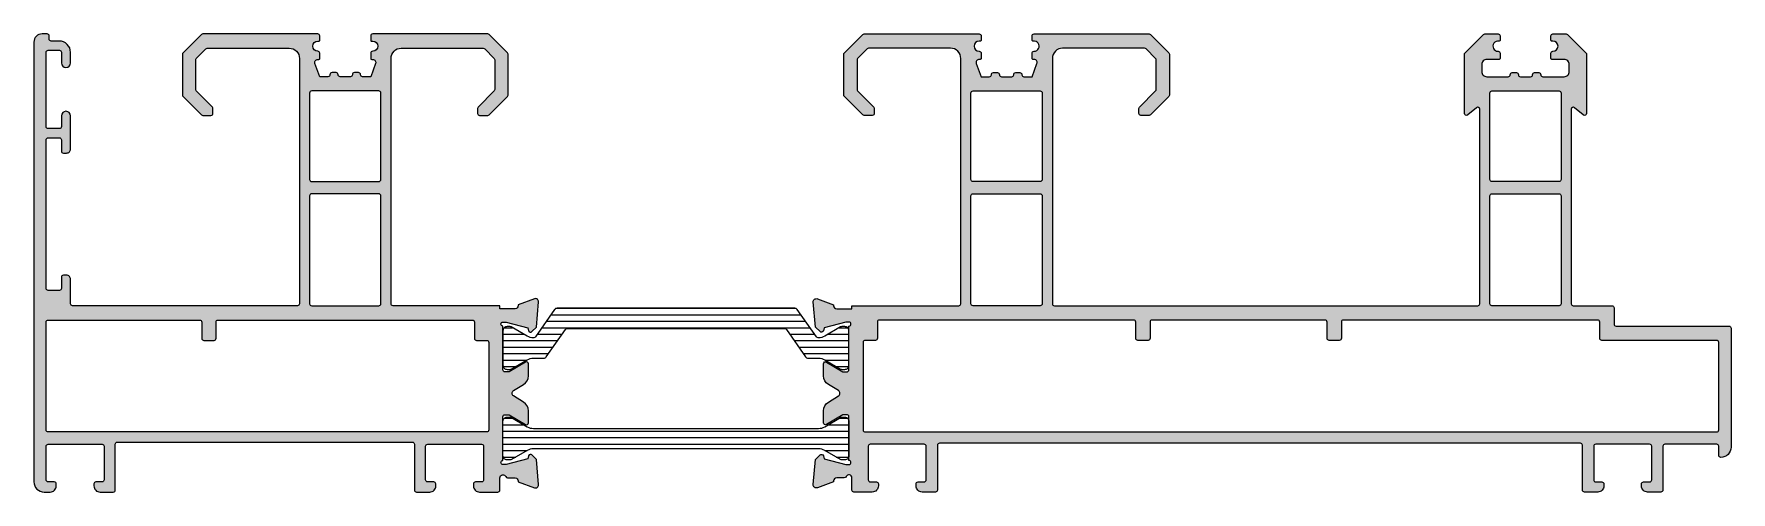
# Model space of a CAD drawing. Header units: inches. Extents: x 13 to 180, y 4 to 49.
import ezdxf

# ---------------------------------------------------------------- set-up
doc = ezdxf.new("R2010")
doc.units = ezdxf.units.IN
doc.header["$MEASUREMENT"] = 0
for name, color, linetype in [('ALUM', 7, 'Continuous'), ('HATCH', 253, 'Continuous'), ('HATCH_PP', 254, 'Continuous'), ('PP', 7, 'Continuous')]:
    doc.layers.add(name, color=color, linetype=linetype)

msp = doc.modelspace()

# ---------------------------------------------------------------- hatches: boundary and pattern name
at = {"layer": 'HATCH'}
h = msp.add_hatch(color=256, dxfattribs=at)
h.paths.add_polyline_path([(30.08, 49, 0.198912), (29.94, 48.94), (28.14, 47.14, 0.198912), (28.08, 47), (28.08, 43, 0.198912), (28.14, 42.86), (29.94, 41.06, 0.198912), (30.08, 41), (30.88, 41, 0.414214), (31.08, 41.2), (31.08, 41.67, 0.198912), (31.02, 41.81), (29.44, 43.4, -0.198912), (29.38, 43.54), (29.38, 46.46, -0.198912), (29.44, 46.6), (30.38, 47.54, -0.198912), (30.52, 47.6), (38.58, 47.6, -0.414214), (39.58, 46.6), (39.58, 22.5, -0.414214), (39.38, 22.3), (17.28, 22.3, -0.414214), (17.08, 22.5), (17.08, 24.9, 0.414214), (16.68, 25.3), (16.38, 25.3, 0.414214), (16.18, 25.1), (16.18, 24, -0.414214), (15.98, 23.8), (14.88, 23.8, -0.414214), (14.68, 24), (14.68, 38.6, -0.414214), (14.88, 38.8), (15.98, 38.8, -0.414214), (16.18, 38.6), (16.18, 37.5, 0.414214), (16.38, 37.3), (16.68, 37.3, 0.414214), (17.08, 37.7), (17.08, 40.95, 1), (16.18, 40.95), (16.18, 39.9, -0.414214), (15.98, 39.7), (14.88, 39.7, -0.414214), (14.68, 39.9), (14.68, 47.2, -0.414214), (14.88, 47.4), (15.98, 47.4, -0.414214), (16.18, 47.2), (16.18, 46.15, 1), (17.08, 46.15), (17.08, 47.2, 0.414214), (15.98, 48.3), (15.18, 48.3, -0.414214), (14.98, 48.5), (14.98, 48.8, 0.414214), (14.78, 49), (14.28, 49, 0.414214), (13.48, 48.2), (13.48, 5, 0.414214), (14.48, 4), (15.08, 4, 0.414214), (15.68, 4.6), (15.68, 4.8, 0.414214), (15.48, 5), (14.88, 5, -0.414214), (14.68, 5.2), (14.68, 8.5, -0.414214), (14.88, 8.7), (20.18, 8.7, -0.414214), (20.38, 8.5), (20.38, 5.2, -0.414214), (20.18, 5), (19.58, 5, 0.414214), (19.38, 4.8), (19.38, 4.6, 0.414214), (19.98, 4), (21.28, 4, 0.414214), (21.48, 4.2), (21.48, 8.7, -0.414214), (21.68, 8.9), (50.68, 8.9, -0.414214), (50.88, 8.7), (50.88, 4.2, 0.414214), (51.08, 4), (52.38, 4, 0.414214), (52.98, 4.6), (52.98, 4.8, 0.414214), (52.78, 5), (52.18, 5, -0.414214), (51.98, 5.2), (51.98, 8.5, -0.414214), (52.18, 8.7), (57.48, 8.7, -0.414214), (57.68, 8.5), (57.68, 5.2, -0.414214), (57.48, 5), (56.88, 5, 0.414214), (56.68, 4.8), (56.68, 4.6, 0.414214), (57.28, 4), (59.08, 4, 0.414214), (59.28, 4.2), (59.28, 5.4, -0.812836), (59.86, 5.52, 0.298217), (60.04, 5.4), (60.78, 5.4, -0.414214), (61.08, 5.1), (61.08, 5), (62.68, 4.42, 0.548619), (63.08, 4.73), (62.86, 7.21), (62.43, 7.64, 0.57735), (62.1, 7.55), (62.02, 7.27), (59.88, 6.7), (59.58, 6.7, -1), (59.58, 7.1), (59.58, 11.4, -0.414214), (59.78, 11.6), (60.18, 11.6), (61.78, 10.63, 0.585007), (62.08, 10.8), (62.08, 11.99, 0.261824), (61.6, 12.84), (60.62, 13.44, -0.562186), (60.62, 13.96), (61.6, 14.56, 0.261824), (62.08, 15.41), (62.08, 16.6, 0.585007), (61.78, 16.77), (60.18, 15.8), (59.78, 15.8, -0.414214), (59.58, 16), (59.58, 20.3, -1), (59.58, 20.7), (59.88, 20.7), (62.02, 20.13), (62.1, 19.85, 0.57735), (62.43, 19.76), (62.86, 20.19), (63.08, 22.67, 0.548619), (62.68, 22.98), (61.08, 22.4), (61.08, 22.3, -0.414214), (60.78, 22), (59.28, 22), (59.28, 22.3), (48.78, 22.3, -0.414214), (48.58, 22.5), (48.58, 46.6, -0.414214), (49.58, 47.6), (57.64, 47.6, -0.198912), (57.79, 47.54), (58.72, 46.6, -0.198912), (58.78, 46.46), (58.78, 43.54, -0.198912), (58.72, 43.4), (57.14, 41.81, 0.198912), (57.08, 41.67), (57.08, 41.2, 0.414214), (57.28, 41), (58.08, 41, 0.198912), (58.22, 41.06), (60.02, 42.86, 0.198912), (60.08, 43), (60.08, 47, 0.198912), (60.02, 47.14), (58.22, 48.94, 0.198912), (58.08, 49), (46.78, 49, 0.414214), (46.58, 48.8), (46.58, 48.4, 0.414214), (46.68, 48.3), (46.78, 48.3, -1), (46.78, 47.3, 0.414214), (46.58, 47.1), (46.58, 46.6, 0.541661), (46.71, 46.49, -0.60332), (47.06, 46.1), (46.58, 44.8), (45.78, 44.8, -0.414214), (45.58, 45, 0.414214), (45.38, 45.2), (44.98, 45.2, 0.414213), (44.78, 45, -0.414213), (44.58, 44.8), (44.08, 44.8), (43.58, 44.8, -0.414213), (43.38, 45, 0.414213), (43.18, 45.2), (42.78, 45.2, 0.414214), (42.58, 45, -0.414214), (42.38, 44.8), (41.58, 44.8), (41.1, 46.1, -0.522662), (41.38, 46.5), (41.48, 46.5, 0.414214), (41.58, 46.6), (41.58, 47.1, 0.414214), (41.38, 47.3, -1), (41.38, 48.3), (41.48, 48.3, 0.414214), (41.58, 48.4), (41.58, 48.8, 0.414214), (41.38, 49)])
h.paths.add_polyline_path([(40.78, 43.4), (47.38, 43.4, -0.414214), (47.58, 43.2), (47.58, 34.7, -0.414214), (47.38, 34.5), (40.78, 34.5, -0.414214), (40.58, 34.7), (40.58, 43.2, -0.414214)], flags=16)
h.paths.add_polyline_path([(40.78, 33.3), (47.38, 33.3, -0.414214), (47.58, 33.1), (47.58, 22.5, -0.414214), (47.38, 22.3), (40.78, 22.3, -0.414214), (40.58, 22.5), (40.58, 33.1, -0.414214)], flags=16)
h.paths.add_polyline_path([(56.58, 20.9, -0.414214), (56.78, 20.7), (56.78, 19.1, 0.414214), (56.98, 18.9), (57.98, 18.9, -0.414214), (58.18, 18.7), (58.18, 10.1, -0.414214), (57.98, 9.9), (14.88, 9.9, -0.414214), (14.68, 10.1), (14.68, 20.7, -0.414214), (14.88, 20.9), (29.78, 20.9, -0.414214), (29.98, 20.7), (29.98, 19.1, 0.414214), (30.18, 18.9), (31.18, 18.9, 0.414214), (31.38, 19.1), (31.38, 20.7, -0.414214), (31.58, 20.9)], flags=16)
h = msp.add_hatch(color=256, dxfattribs=at)
h.paths.add_polyline_path([(113.78, 22.3, -0.414214), (113.58, 22.5), (113.58, 46.6, -0.414214), (114.58, 47.6), (122.64, 47.6, -0.198912), (122.79, 47.54), (123.72, 46.6, -0.198912), (123.78, 46.46), (123.78, 43.54, -0.198912), (123.72, 43.4), (122.14, 41.81, 0.198912), (122.08, 41.67), (122.08, 41.2, 0.414214), (122.28, 41), (123.08, 41, 0.198912), (123.22, 41.06), (125.02, 42.86, 0.198912), (125.08, 43), (125.08, 47, 0.198912), (125.02, 47.14), (123.22, 48.94, 0.198912), (123.08, 49), (111.78, 49, 0.414214), (111.58, 48.8), (111.58, 48.38, 0.438786), (111.7, 48.29, -1.087768), (111.78, 47.3, 0.414214), (111.58, 47.1), (111.58, 46.57, 0.4423), (111.7, 46.49, -0.61011), (112.06, 46.1), (111.58, 44.8), (110.78, 44.8, -0.414214), (110.58, 45, 0.414214), (110.38, 45.2), (109.98, 45.2, 0.414213), (109.78, 45, -0.414213), (109.58, 44.8), (108.58, 44.8, -0.414213), (108.38, 45, 0.414213), (108.18, 45.2), (107.78, 45.2, 0.414214), (107.58, 45, -0.414214), (107.38, 44.8), (106.58, 44.8), (106.1, 46.1, -0.522662), (106.38, 46.5), (106.48, 46.5, 0.414214), (106.58, 46.6), (106.58, 47.1, 0.414214), (106.38, 47.3, -1), (106.38, 48.3), (106.48, 48.3, 0.414214), (106.58, 48.4), (106.58, 48.8, 0.414214), (106.38, 49), (95.08, 49, 0.198912), (94.94, 48.94), (93.14, 47.14, 0.198912), (93.08, 47), (93.08, 43, 0.198912), (93.14, 42.86), (94.94, 41.06, 0.198912), (95.08, 41), (95.88, 41, 0.414214), (96.08, 41.2), (96.08, 41.67, 0.198912), (96.02, 41.81), (94.44, 43.4, -0.198912), (94.38, 43.54), (94.38, 46.46, -0.198912), (94.44, 46.6), (95.38, 47.54, -0.198912), (95.52, 47.6), (103.58, 47.6, -0.414214), (104.58, 46.6), (104.58, 22.5, -0.414214), (104.38, 22.3), (93.88, 22.3), (93.88, 22), (92.38, 22, -0.414214), (92.08, 22.3), (92.08, 22.4), (90.49, 22.98, 0.548619), (90.08, 22.67), (90.3, 20.19), (90.74, 19.76, 0.57735), (91.07, 19.85), (91.14, 20.13), (93.28, 20.7), (93.58, 20.7, -1), (93.58, 20.3), (93.58, 16, -0.414214), (93.38, 15.8), (92.98, 15.8), (91.39, 16.77, 0.585007), (91.08, 16.6), (91.08, 15.41, 0.261824), (91.56, 14.56), (92.55, 13.96, -0.562186), (92.55, 13.44), (91.56, 12.84, 0.261824), (91.08, 11.99), (91.08, 10.8, 0.585007), (91.39, 10.63), (92.98, 11.6), (93.38, 11.6, -0.414214), (93.58, 11.4), (93.58, 7.1, -1), (93.58, 6.7), (93.28, 6.7), (91.14, 7.27), (91.07, 7.55, 0.57735), (90.74, 7.64), (90.3, 7.21), (90.08, 4.73, 0.548619), (90.49, 4.42), (92.08, 5), (92.08, 5.1, -0.414214), (92.38, 5.4), (93.12, 5.4, 0.298217), (93.31, 5.52, -0.812836), (93.88, 5.4), (93.88, 4.2, 0.414214), (94.08, 4), (95.88, 4, 0.414214), (96.48, 4.6), (96.48, 4.8, 0.414214), (96.28, 5), (95.68, 5, -0.414214), (95.48, 5.2), (95.48, 8.5, -0.414214), (95.68, 8.7), (100.98, 8.7, -0.414214), (101.18, 8.5), (101.18, 5.2, -0.414213), (100.98, 5), (100.38, 5, 0.414214), (100.18, 4.8), (100.18, 4.6, 0.414214), (100.78, 4), (102.08, 4, 0.414214), (102.28, 4.2), (102.28, 8.6, -0.414214), (102.48, 8.8), (165.48, 8.8, -0.414214), (165.68, 8.6), (165.68, 4.2, 0.414214), (165.88, 4), (167.18, 4, 0.414214), (167.78, 4.6), (167.78, 4.8, 0.414214), (167.58, 5), (166.98, 5, -0.414214), (166.78, 5.2), (166.78, 8.5, -0.414214), (166.98, 8.7), (172.28, 8.7, -0.414214), (172.48, 8.5), (172.48, 5.2, -0.414213), (172.28, 5), (171.68, 5, 0.414214), (171.48, 4.8), (171.48, 4.6, 0.414214), (172.08, 4), (173.38, 4, 0.414214), (173.58, 4.2), (173.58, 8.5, -0.414214), (173.78, 8.7), (178.88, 8.7, -0.414214), (179.08, 8.5), (179.08, 7.6, 0.414214), (179.28, 7.4, 0.414214), (180.28, 8.4), (180.28, 20.1, 0.414214), (180.08, 20.3), (168.98, 20.3, -0.414214), (168.78, 20.5), (168.78, 22.1, 0.414214), (168.58, 22.3), (164.78, 22.3, -0.414214), (164.58, 22.5), (164.58, 41.6, -0.636863), (164.91, 41.75), (165.75, 41.05, 0.636863), (166.08, 41.2), (166.08, 47, 0.198912), (166.02, 47.14), (164.22, 48.94, 0.198912), (164.08, 49), (162.78, 49, 0.414214), (162.58, 48.8), (162.58, 48.4, 0.414214), (162.68, 48.3), (162.78, 48.3, -1), (162.78, 47.3, 0.414214), (162.58, 47.1), (162.58, 46.6, 0.414214), (162.68, 46.5), (163.88, 46.5, -0.414214), (164.38, 46), (164.38, 45.3, -0.414214), (163.88, 44.8), (161.78, 44.8, -0.414214), (161.58, 45, 0.414214), (161.38, 45.2), (160.98, 45.2, 0.414213), (160.78, 45, -0.414213), (160.58, 44.8), (160.08, 44.8), (159.58, 44.8, -0.414213), (159.38, 45, 0.414213), (159.18, 45.2), (158.78, 45.2, 0.414214), (158.58, 45, -0.414214), (158.38, 44.8), (156.28, 44.8, -0.414214), (155.78, 45.3), (155.78, 46, -0.414214), (156.28, 46.5), (157.48, 46.5, 0.414214), (157.58, 46.6), (157.58, 47.1, 0.414214), (157.38, 47.3, -1.089358), (157.47, 48.29, 0.485853), (157.58, 48.4), (157.58, 48.8, 0.414214), (157.38, 49), (156.08, 49, 0.198912), (155.94, 48.94), (154.14, 47.14, 0.198912), (154.08, 47), (154.08, 41.2, 0.636863), (154.41, 41.05), (155.25, 41.75, -0.636863), (155.58, 41.6), (155.58, 22.5, -0.414214), (155.38, 22.3)])
h.paths.add_polyline_path([(140.38, 20.9, -0.414214), (140.58, 20.7), (140.58, 19.1, 0.414214), (140.78, 18.9), (141.78, 18.9, 0.414214), (141.98, 19.1), (141.98, 20.7, -0.414214), (142.18, 20.9), (167.18, 20.9, -0.414214), (167.38, 20.7), (167.38, 19.1, 0.414214), (167.58, 18.9), (178.88, 18.9, -0.414214), (179.08, 18.7), (179.08, 10.1, -0.414214), (178.88, 9.9), (95.18, 9.9, -0.414214), (94.98, 10.1), (94.98, 18.7, -0.414214), (95.18, 18.9), (96.18, 18.9, 0.414214), (96.38, 19.1), (96.38, 20.7, -0.414214), (96.58, 20.9), (121.58, 20.9, -0.414214), (121.78, 20.7), (121.78, 19.1, 0.414214), (121.98, 18.9), (122.98, 18.9, 0.414214), (123.18, 19.1), (123.18, 20.7, -0.414214), (123.38, 20.9)], flags=16)
h.paths.add_polyline_path([(112.58, 22.5, -0.414214), (112.38, 22.3), (105.78, 22.3, -0.414214), (105.58, 22.5), (105.58, 33.1, -0.414214), (105.78, 33.3), (112.38, 33.3, -0.414214), (112.58, 33.1)], flags=16)
h.paths.add_polyline_path([(112.38, 34.5), (105.78, 34.5, -0.414214), (105.58, 34.7), (105.58, 43.2, -0.414214), (105.78, 43.4), (112.38, 43.4, -0.414214), (112.58, 43.2), (112.58, 34.7, -0.414214)], flags=16)
h.paths.add_polyline_path([(156.58, 22.5), (156.58, 33.1, -0.414214), (156.78, 33.3), (163.38, 33.3, -0.414214), (163.58, 33.1), (163.58, 22.5, -0.414214), (163.38, 22.3), (156.78, 22.3, -0.414214)], flags=16)
h.paths.add_polyline_path([(156.58, 34.7), (156.58, 43.2, -0.414214), (156.78, 43.4), (163.38, 43.4, -0.414214), (163.58, 43.2), (163.58, 34.7, -0.414214), (163.38, 34.5), (156.78, 34.5, -0.414214)], flags=16)
at = {"layer": 'HATCH_PP'}
h = msp.add_hatch(dxfattribs=at)
h.set_pattern_fill('ANSI31', color=256, scale=0.2, angle=135, style=0)
h.set_pattern_definition([(180, (-641.0772, -3400.60354), (-1e-16, -0.635), [])])
edge = h.paths.add_edge_path()
edge.add_arc((59.98, 10.95), 0.4, 90, 180, ccw=False)
edge.add_line((59.98, 11.35), (60.26, 11.35))
edge.add_arc((60.26, 11.05), 0.3, 60, 90, ccw=False)
edge.add_line((60.41, 11.31), (61.97, 10.41))
edge.add_arc((62.57, 11.45), 1.2, 240, 270)
edge.add_line((62.57, 10.25), (90.6, 10.25))
edge.add_arc((90.6, 11.45), 1.2, 270, 300)
edge.add_line((91.2, 10.41), (92.75, 11.31))
edge.add_arc((92.9, 11.05), 0.3, 90, 120, ccw=False)
edge.add_line((92.9, 11.35), (93.18, 11.35))
edge.add_arc((93.18, 10.95), 0.4, 0, 90, ccw=False)
edge.add_line((93.58, 10.95), (93.58, 7.55))
edge.add_arc((93.18, 7.55), 0.4, -90, 0, ccw=False)
edge.add_line((93.18, 7.15), (92.9, 7.15))
edge.add_arc((92.9, 7.45), 0.3, 240, 270, ccw=False)
edge.add_line((92.75, 7.19), (91.2, 8.09))
edge.add_arc((90.6, 7.05), 1.2, 60, 90)
edge.add_line((90.6, 8.25), (62.57, 8.25))
edge.add_arc((62.57, 7.05), 1.2, 90, 120)
edge.add_line((61.97, 8.09), (60.41, 7.19))
edge.add_arc((60.26, 7.45), 0.3, 270, 300, ccw=False)
edge.add_line((60.26, 7.15), (59.98, 7.15))
edge.add_arc((59.98, 7.55), 0.4, 180, 270, ccw=False)
edge.add_line((59.58, 7.55), (59.58, 10.95))
edge = h.paths.add_edge_path()
edge.add_line((76.58, 20.05), (87.28, 20.05))
edge.add_arc((87.28, 19.85), 0.2, 35, 90, ccw=False)
edge.add_line((87.44, 19.96), (89.32, 17.28))
edge.add_arc((89.57, 17.45), 0.3, 215, 270)
edge.add_line((89.57, 17.15), (90.6, 17.15))
edge.add_arc((90.6, 15.95), 1.2, 60, 90, ccw=False)
edge.add_line((91.2, 16.99), (92.77, 16.08))
edge.add_arc((92.88, 16.26), 0.21, 240, 270)
edge.add_line((92.88, 16.05), (93.18, 16.05))
edge.add_arc((93.18, 16.45), 0.4, 270, 360)
edge.add_line((93.58, 16.45), (93.58, 19.85))
edge.add_arc((93.18, 19.85), 0.4, 360, 450)
edge.add_line((93.18, 20.25), (92.88, 20.25))
edge.add_arc((92.88, 20.04), 0.21, 90, 120)
edge.add_line((92.77, 20.22), (91.2, 19.31))
edge.add_arc((90.6, 20.35), 1.2, 270, 300, ccw=False)
edge.add_line((90.6, 19.15), (90.56, 19.15))
edge.add_arc((90.56, 19.36), 0.21, 215, 270, ccw=False)
edge.add_line((90.39, 19.24), (88.51, 21.92))
edge.add_arc((88.27, 21.75), 0.3, 35, 90)
edge.add_line((88.27, 22.05), (76.58, 22.05))
edge.add_line((76.58, 22.05), (64.9, 22.05))
edge.add_arc((64.9, 21.75), 0.3, 90, 145)
edge.add_line((64.65, 21.92), (62.78, 19.24))
edge.add_arc((62.6, 19.36), 0.21, 270, 325, ccw=False)
edge.add_line((62.6, 19.15), (62.57, 19.15))
edge.add_arc((62.57, 20.35), 1.2, 240, 270, ccw=False)
edge.add_line((61.97, 19.31), (60.39, 20.22))
edge.add_arc((60.29, 20.04), 0.21, 60, 90)
edge.add_line((60.29, 20.25), (59.98, 20.25))
edge.add_arc((59.98, 19.85), 0.4, 90, 180)
edge.add_line((59.58, 19.85), (59.58, 16.45))
edge.add_arc((59.98, 16.45), 0.4, 180, 270)
edge.add_line((59.98, 16.05), (60.29, 16.05))
edge.add_arc((60.29, 16.26), 0.21, 270, 300)
edge.add_line((60.39, 16.08), (61.97, 16.99))
edge.add_arc((62.57, 15.95), 1.2, 90, 120, ccw=False)
edge.add_line((62.57, 17.15), (63.6, 17.15))
edge.add_arc((63.6, 17.45), 0.3, 270, 325)
edge.add_line((63.84, 17.28), (65.72, 19.96))
edge.add_arc((65.89, 19.85), 0.2, 90, 145, ccw=False)
edge.add_line((65.89, 20.05), (76.58, 20.05))

# ---------------------------------------------------------------- linework, layer by layer
at = {"layer": 'ALUM'}
for points in [[(46.68, 46.5), (46.78, 46.5, -0.522662), (47.06, 46.1), (46.58, 44.8), (45.78, 44.8, -0.414214), (45.58, 45, 0.414214), (45.38, 45.2), (44.98, 45.2, 0.414213), (44.78, 45, -0.414213), (44.58, 44.8), (44.08, 44.8), (43.58, 44.8, -0.414213), (43.38, 45, 0.414213), (43.18, 45.2), (42.78, 45.2, 0.414214), (42.58, 45, -0.414214), (42.38, 44.8), (41.58, 44.8), (41.1, 46.1, -0.522662), (41.38, 46.5), (41.48, 46.5, 0.414214), (41.58, 46.6), (41.58, 47.1, 0.414214), (41.38, 47.3, -1), (41.38, 48.3), (41.48, 48.3, 0.414214), (41.58, 48.4), (41.58, 48.8, 0.414214), (41.38, 49), (30.08, 49, 0.198912), (29.94, 48.94), (28.14, 47.14, 0.198912), (28.08, 47), (28.08, 43, 0.198912), (28.14, 42.86), (29.94, 41.06, 0.198912), (30.08, 41), (30.88, 41, 0.414214), (31.08, 41.2), (31.08, 41.67, 0.198912), (31.02, 41.81), (29.44, 43.4, -0.198912), (29.38, 43.54), (29.38, 46.46, -0.198912), (29.44, 46.6), (30.38, 47.54, -0.198912), (30.52, 47.6), (38.58, 47.6, -0.414214), (39.58, 46.6), (39.58, 22.5, -0.414214), (39.38, 22.3), (17.28, 22.3, -0.414214), (17.08, 22.5), (17.08, 24.9, 0.414214), (16.68, 25.3), (16.38, 25.3, 0.414214), (16.18, 25.1), (16.18, 24, -0.414214), (15.98, 23.8), (14.88, 23.8, -0.414214), (14.68, 24), (14.68, 38.6, -0.414214), (14.88, 38.8), (15.98, 38.8, -0.414214), (16.18, 38.6), (16.18, 37.5, 0.414214), (16.38, 37.3), (16.68, 37.3, 0.414214), (17.08, 37.7), (17.08, 40.95, 1), (16.18, 40.95), (16.18, 39.9, -0.414214), (15.98, 39.7), (14.88, 39.7, -0.414214), (14.68, 39.9), (14.68, 47.2, -0.414214), (14.88, 47.4), (15.98, 47.4, -0.414214), (16.18, 47.2), (16.18, 46.15, 1), (17.08, 46.15), (17.08, 47.2, 0.414214), (15.98, 48.3), (15.18, 48.3, -0.414214), (14.98, 48.5), (14.98, 48.8, 0.414214), (14.78, 49), (14.28, 49, 0.414214), (13.48, 48.2), (13.48, 5, 0.414214), (14.48, 4), (15.08, 4, 0.414214), (15.68, 4.6), (15.68, 4.8, 0.414214), (15.48, 5), (14.88, 5, -0.414214), (14.68, 5.2), (14.68, 8.5, -0.414214), (14.88, 8.7), (20.18, 8.7, -0.414214), (20.38, 8.5), (20.38, 5.2, -0.414214), (20.18, 5), (19.58, 5, 0.414214), (19.38, 4.8), (19.38, 4.6, 0.414214), (19.98, 4), (21.28, 4, 0.414214), (21.48, 4.2), (21.48, 8.7, -0.414214), (21.68, 8.9), (50.68, 8.9, -0.414214), (50.88, 8.7), (50.88, 4.2, 0.414214), (51.08, 4), (52.38, 4, 0.414214), (52.98, 4.6), (52.98, 4.8, 0.414214), (52.78, 5), (52.18, 5, -0.414214), (51.98, 5.2), (51.98, 8.5, -0.415687), (52.18, 8.7), (57.48, 8.7, -0.414214), (57.68, 8.5), (57.68, 5.2, -0.414214), (57.48, 5), (56.88, 5, 0.414214), (56.68, 4.8), (56.68, 4.6, 0.414214), (57.28, 4), (59.08, 4, 0.414214), (59.28, 4.2), (59.28, 5.4, -0.812836), (59.86, 5.52, 0.298217), (60.04, 5.4), (60.78, 5.4, -0.414214), (61.08, 5.1), (61.08, 5), (62.68, 4.42, 0.548619), (63.08, 4.73), (62.86, 7.21), (62.43, 7.64, 0.57735), (62.1, 7.55), (62.02, 7.27), (59.88, 6.7), (59.58, 6.7, -1), (59.58, 7.1), (59.58, 11.4, -0.414214), (59.78, 11.6), (60.18, 11.6), (61.78, 10.63, 0.585007), (62.08, 10.8), (62.08, 11.99, 0.261824), (61.6, 12.84), (60.62, 13.44, -0.562186), (60.62, 13.96), (61.6, 14.56, 0.261824), (62.08, 15.41), (62.08, 16.6, 0.585007), (61.78, 16.77), (60.18, 15.8), (59.78, 15.8, -0.414214), (59.58, 16), (59.58, 20.3, -1), (59.58, 20.7), (59.88, 20.7), (62.02, 20.13), (62.1, 19.85, 0.57735), (62.43, 19.76), (62.86, 20.19), (63.08, 22.67, 0.548619), (62.68, 22.98), (61.08, 22.4), (61.08, 22.3, -0.414214), (60.78, 22), (59.28, 22), (59.28, 22.3), (48.78, 22.3, -0.414214), (48.58, 22.5), (48.58, 46.6, -0.414214), (49.58, 47.6), (57.64, 47.6, -0.198912), (57.79, 47.54), (58.72, 46.6, -0.198912), (58.78, 46.46), (58.78, 43.54, -0.198912), (58.72, 43.4), (57.14, 41.81, 0.198912), (57.08, 41.67), (57.08, 41.2, 0.414214), (57.28, 41), (58.08, 41, 0.198912), (58.22, 41.06), (60.02, 42.86, 0.198912), (60.08, 43), (60.08, 47, 0.198912), (60.02, 47.14), (58.22, 48.94, 0.198912), (58.08, 49), (46.78, 49, 0.414214), (46.58, 48.8), (46.58, 48.4, 0.414214), (46.68, 48.3), (46.78, 48.3, -1), (46.78, 47.3, 0.414214), (46.58, 47.1), (46.58, 46.6, 0.414214)], [(180.28, 20.1), (180.28, 8.4, -0.414214), (179.28, 7.4, -0.414214), (179.08, 7.6), (179.08, 8.5, 0.414214), (178.88, 8.7), (173.78, 8.7, 0.414214), (173.58, 8.5), (173.58, 4.2, -0.414214), (173.38, 4), (172.08, 4, -0.414214), (171.48, 4.6), (171.48, 4.8, -0.414214), (171.68, 5), (172.28, 5, 0.414214), (172.48, 5.2), (172.48, 8.5, 0.415687), (172.28, 8.7), (166.98, 8.7, 0.415687), (166.78, 8.5), (166.78, 5.2, 0.414214), (166.98, 5), (167.58, 5, -0.414214), (167.78, 4.8), (167.78, 4.6, -0.414214), (167.18, 4), (165.88, 4, -0.414214), (165.68, 4.2), (165.68, 8.6, 0.414214), (165.48, 8.8), (102.48, 8.8, 0.414214), (102.28, 8.6), (102.28, 4.2, -0.414214), (102.08, 4), (100.78, 4, -0.414214), (100.18, 4.6), (100.18, 4.8, -0.414214), (100.38, 5), (100.98, 5, 0.414214), (101.18, 5.2), (101.18, 8.5, 0.415687), (100.98, 8.7), (95.68, 8.7, 0.414214), (95.48, 8.5), (95.48, 5.2, 0.414214), (95.68, 5), (96.28, 5, -0.414214), (96.48, 4.8), (96.48, 4.6, -0.414214), (95.88, 4), (94.08, 4, -0.414214), (93.88, 4.2), (93.88, 5.4, 0.812836), (93.31, 5.52, -0.298217), (93.12, 5.4), (92.38, 5.4, 0.414214), (92.08, 5.1), (92.08, 5), (90.49, 4.42, -0.548619), (90.08, 4.73), (90.3, 7.21), (90.74, 7.64, -0.57735), (91.07, 7.55), (91.14, 7.27), (93.28, 6.7), (93.58, 6.7, 1), (93.58, 7.1), (93.58, 11.4, 0.414214), (93.38, 11.6), (92.98, 11.6), (91.39, 10.63, -0.585007), (91.08, 10.8), (91.08, 11.99, -0.261824), (91.56, 12.84), (92.55, 13.44, 0.562186), (92.55, 13.96), (91.56, 14.56, -0.261824), (91.08, 15.41), (91.08, 16.6, -0.585007), (91.39, 16.77), (92.98, 15.8), (93.38, 15.8, 0.414214), (93.58, 16), (93.58, 20.3, 1), (93.58, 20.7), (93.28, 20.7), (91.14, 20.13), (91.07, 19.85, -0.57735), (90.74, 19.76), (90.3, 20.19), (90.08, 22.67, -0.548619), (90.49, 22.98), (92.08, 22.4), (92.08, 22.3, 0.414214), (92.38, 22), (93.88, 22), (93.88, 22.3), (104.38, 22.3, 0.414214), (104.58, 22.5), (104.58, 46.6, 0.414214), (103.58, 47.6), (95.52, 47.6, 0.198912), (95.38, 47.54), (94.44, 46.6, 0.198912), (94.38, 46.46), (94.38, 43.54, 0.198912), (94.44, 43.4), (96.02, 41.81, -0.198912), (96.08, 41.67), (96.08, 41.2, -0.414214), (95.88, 41), (95.08, 41, -0.198912), (94.94, 41.06), (93.14, 42.86, -0.198912), (93.08, 43), (93.08, 47, -0.198912), (93.14, 47.14), (94.94, 48.94, -0.198912), (95.08, 49), (106.38, 49, -0.414214), (106.58, 48.8), (106.58, 48.4, -0.414214), (106.48, 48.3), (106.38, 48.3, 1), (106.38, 47.3, -0.414214), (106.58, 47.1), (106.58, 46.6, -0.414214), (106.48, 46.5), (106.38, 46.5, 0.522662), (106.1, 46.1), (106.58, 44.8), (107.38, 44.8, 0.414214), (107.58, 45, -0.414214), (107.78, 45.2), (108.18, 45.2, -0.414213), (108.38, 45, 0.414213), (108.58, 44.8), (109.58, 44.8, 0.414213), (109.78, 45, -0.414213), (109.98, 45.2), (110.38, 45.2, -0.414214), (110.58, 45, 0.414214), (110.78, 44.8), (111.58, 44.8), (112.06, 46.1, 0.60332), (111.71, 46.49, -0.541661), (111.58, 46.6), (111.58, 47.1, -0.414214), (111.78, 47.3, 1.086182), (111.7, 48.29, -0.494877), (111.58, 48.4), (111.58, 48.8, -0.414214), (111.78, 49), (123.08, 49, -0.198912), (123.22, 48.94), (125.02, 47.14, -0.198912), (125.08, 47), (125.08, 43, -0.198912), (125.02, 42.86), (123.22, 41.06, -0.198912), (123.08, 41), (122.28, 41, -0.414214), (122.08, 41.2), (122.08, 41.67, -0.198912), (122.14, 41.81), (123.72, 43.4, 0.198912), (123.78, 43.54), (123.78, 46.46, 0.198912), (123.72, 46.6), (122.79, 47.54, 0.198912), (122.64, 47.6), (114.58, 47.6, 0.414214), (113.58, 46.6), (113.58, 22.5, 0.414214), (113.78, 22.3), (113.78, 22.3), (155.38, 22.3, 0.414214), (155.58, 22.5), (155.58, 41.6, 0.636863), (155.25, 41.75), (154.41, 41.05, -0.636863), (154.08, 41.2), (154.08, 47, -0.198912), (154.14, 47.14), (155.94, 48.94, -0.198912), (156.08, 49), (157.38, 49, -0.414214), (157.58, 48.8), (157.58, 48.4, -0.494877), (157.46, 48.29, 1.086182), (157.38, 47.3, -0.414214), (157.58, 47.1), (157.58, 46.6, -0.414214), (157.48, 46.5), (156.28, 46.5, 0.414214), (155.78, 46), (155.78, 45.3, 0.414214), (156.28, 44.8), (158.38, 44.8, 0.414214), (158.58, 45, -0.414214), (158.78, 45.2), (159.18, 45.2, -0.414213), (159.38, 45, 0.414213), (159.58, 44.8), (160.08, 44.8), (160.58, 44.8, 0.414213), (160.78, 45, -0.414213), (160.98, 45.2), (161.38, 45.2, -0.414214), (161.58, 45, 0.414214), (161.78, 44.8), (163.88, 44.8, 0.414214), (164.38, 45.3), (164.38, 46, 0.414214), (163.88, 46.5), (162.68, 46.5, -0.414214), (162.58, 46.6), (162.58, 47.1, -0.414214), (162.78, 47.3, 1), (162.78, 48.3), (162.68, 48.3, -0.414214), (162.58, 48.4), (162.58, 48.8, -0.414214), (162.78, 49), (164.08, 49, -0.198912), (164.22, 48.94), (166.02, 47.14, -0.198912), (166.08, 47), (166.08, 41.2, -0.636863), (165.75, 41.05), (164.91, 41.75, 0.636863), (164.58, 41.6), (164.58, 22.5, 0.414214), (164.78, 22.3), (168.58, 22.3), (168.58, 22.3, -0.414214), (168.78, 22.1), (168.78, 20.5, 0.414214), (168.98, 20.3), (180.08, 20.3, -0.414214)], [(40.78, 43.4, 0.414214), (40.58, 43.2), (40.58, 34.7, 0.414214), (40.78, 34.5), (47.38, 34.5, 0.414214), (47.58, 34.7), (47.58, 43.2, 0.414214), (47.38, 43.4)], [(112.38, 43.4, -0.414214), (112.58, 43.2), (112.58, 34.7, -0.414214), (112.38, 34.5), (105.78, 34.5, -0.414214), (105.58, 34.7), (105.58, 43.2, -0.414214), (105.78, 43.4)], [(163.38, 43.4, -0.414214), (163.58, 43.2), (163.58, 34.7, -0.414214), (163.38, 34.5), (156.78, 34.5, -0.414214), (156.58, 34.7), (156.58, 43.2, -0.414214), (156.78, 43.4)], [(163.38, 43.4, -0.414214), (163.58, 43.2), (163.58, 34.7, -0.414214), (163.38, 34.5), (156.78, 34.5, -0.414214), (156.58, 34.7), (156.58, 43.2, -0.414214), (156.78, 43.4)], [(40.78, 33.3, 0.414214), (40.58, 33.1), (40.58, 22.5, 0.414214), (40.78, 22.3), (47.38, 22.3, 0.414214), (47.58, 22.5), (47.58, 33.1, 0.414214), (47.38, 33.3)], [(112.38, 33.3, -0.414214), (112.58, 33.1), (112.58, 22.5, -0.414214), (112.38, 22.3), (105.78, 22.3, -0.414214), (105.58, 22.5), (105.58, 33.1, -0.414214), (105.78, 33.3)], [(163.38, 33.3, -0.414214), (163.58, 33.1), (163.58, 22.5, -0.414214), (163.38, 22.3), (156.78, 22.3, -0.414214), (156.58, 22.5), (156.58, 33.1, -0.414214), (156.78, 33.3)], [(163.38, 33.3, -0.414214), (163.58, 33.1), (163.58, 22.5, -0.414214), (163.38, 22.3), (156.78, 22.3, -0.414214), (156.58, 22.5), (156.58, 33.1, -0.414214), (156.78, 33.3)], [(14.68, 10.1), (14.68, 20.7, -0.414214), (14.88, 20.9), (29.78, 20.9, -0.414214), (29.98, 20.7), (29.98, 19.1, 0.414214), (30.18, 18.9), (31.18, 18.9, 0.414214), (31.38, 19.1), (31.38, 20.7, -0.414214), (31.58, 20.9), (56.58, 20.9, -0.414214), (56.78, 20.7), (56.78, 19.1, 0.414214), (56.98, 18.9), (57.98, 18.9, -0.414214), (58.18, 18.7), (58.18, 10.1, -0.414214), (57.98, 9.9), (14.88, 9.9, -0.414214)], [(167.58, 18.9, -0.414214), (167.38, 19.1), (167.38, 20.7, 0.414214), (167.18, 20.9), (142.18, 20.9, 0.414214), (141.98, 20.7), (141.98, 19.1, -0.414214), (141.78, 18.9), (140.78, 18.9, -0.414214), (140.58, 19.1), (140.58, 20.7, 0.414214), (140.38, 20.9), (123.38, 20.9, 0.414214), (123.18, 20.7), (123.18, 19.1, -0.414214), (122.98, 18.9), (121.98, 18.9, -0.414214), (121.78, 19.1), (121.78, 20.7, 0.414214), (121.58, 20.9), (96.58, 20.9, 0.414214), (96.38, 20.7), (96.38, 19.1, -0.414214), (96.18, 18.9), (95.18, 18.9, 0.414214), (94.98, 18.7), (94.98, 10.1, 0.414214), (95.18, 9.9), (178.88, 9.9, 0.414214), (179.08, 10.1), (179.08, 18.7, 0.414214), (178.88, 18.9), (167.58, 18.9)]]:
    msp.add_lwpolyline(points, format="xyb", close=True, dxfattribs=at)
at = {"layer": 'PP'}
for points in [[(76.58, 20.05), (87.28, 20.05, -0.244698), (87.44, 19.96), (89.32, 17.28, 0.244698), (89.57, 17.15), (90.6, 17.15, -0.131652), (91.2, 16.99), (92.77, 16.08, 0.131652), (92.88, 16.05), (93.18, 16.05, 0.414214), (93.58, 16.45), (93.58, 19.85, 0.414214), (93.18, 20.25), (92.88, 20.25, 0.131652), (92.77, 20.22), (91.2, 19.31, -0.131652), (90.6, 19.15), (90.56, 19.15, -0.244698), (90.39, 19.24), (88.51, 21.92, 0.244698), (88.27, 22.05), (76.58, 22.05), (64.9, 22.05, 0.244698), (64.65, 21.92), (62.78, 19.24, -0.244698), (62.6, 19.15), (62.57, 19.15, -0.131652), (61.97, 19.31), (60.39, 20.22, 0.131652), (60.29, 20.25), (59.98, 20.25, 0.414214), (59.58, 19.85), (59.58, 16.45, 0.414214), (59.98, 16.05), (60.29, 16.05, 0.131652), (60.39, 16.08), (61.97, 16.99, -0.131652), (62.57, 17.15), (63.6, 17.15, 0.244698), (63.84, 17.28), (65.72, 19.96, -0.244698), (65.89, 20.05)], [(59.58, 10.95, -0.414214), (59.98, 11.35), (60.26, 11.35, -0.131652), (60.41, 11.31), (61.97, 10.41, 0.131652), (62.57, 10.25), (90.6, 10.25, 0.131652), (91.2, 10.41), (92.75, 11.31, -0.131652), (92.9, 11.35), (93.18, 11.35, -0.414214), (93.58, 10.95), (93.58, 7.55, -0.414214), (93.18, 7.15), (92.9, 7.15, -0.131652), (92.75, 7.19), (91.2, 8.09, 0.131652), (90.6, 8.25), (62.57, 8.25, 0.131652), (61.97, 8.09), (60.41, 7.19, -0.131652), (60.26, 7.15), (59.98, 7.15, -0.414214), (59.58, 7.55)]]:
    msp.add_lwpolyline(points, format="xyb", close=True, dxfattribs=at)

doc.saveas('drawing.dxf')
